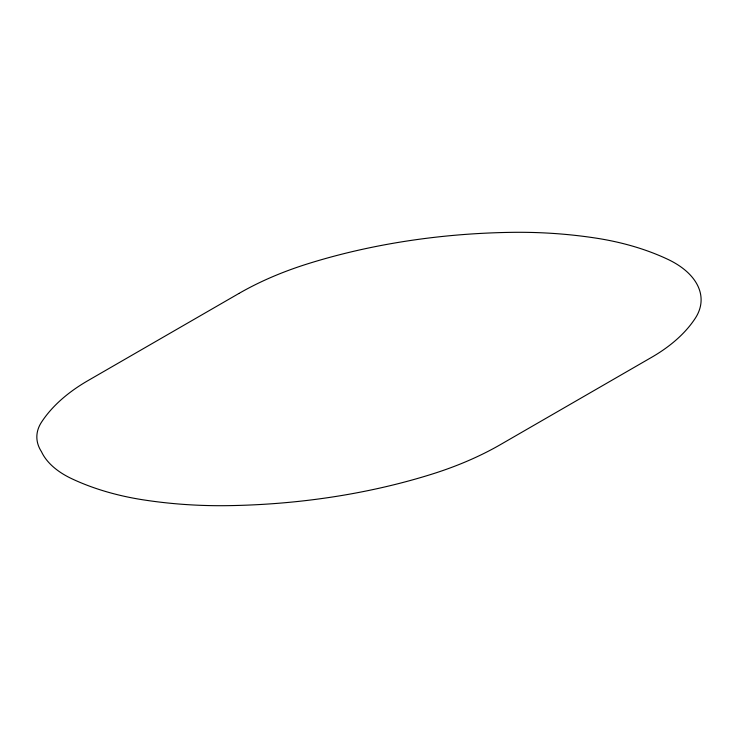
<?xml version="1.0" encoding="UTF-8"?>
<svg xmlns="http://www.w3.org/2000/svg" width="738" height="738" viewBox="0 0 738 738"><rect width="100%" height="100%" fill="white"/><g stroke="black" fill="none" stroke-linecap="round" stroke-linejoin="round"><path stroke-width="1.11" d="M238.918 293.466L87.859 380.688A202.71 117.038 0 0 0 41.522 422.154A72.693 41.965 0 0 0 41.476 451.702A90.534 52.269 0 0 0 71.531 478.602A190.911 110.22 0 0 0 143.154 499.829A299.001 172.627 0 0 0 228.623 505.641A451.702 260.791 0 0 0 431.592 474.248A299.001 172.627 0 0 0 500.576 444.534L651.636 357.312A190.911 110.22 0 0 0 695.279 318.262A90.534 52.269 0 0 0 667.964 259.398A190.911 110.22 0 0 0 596.341 238.171A299.001 172.627 0 0 0 510.871 232.359A451.702 260.791 0 0 0 307.912 263.752A299.001 172.627 0 0 0 238.918 293.466"/></g></svg>
